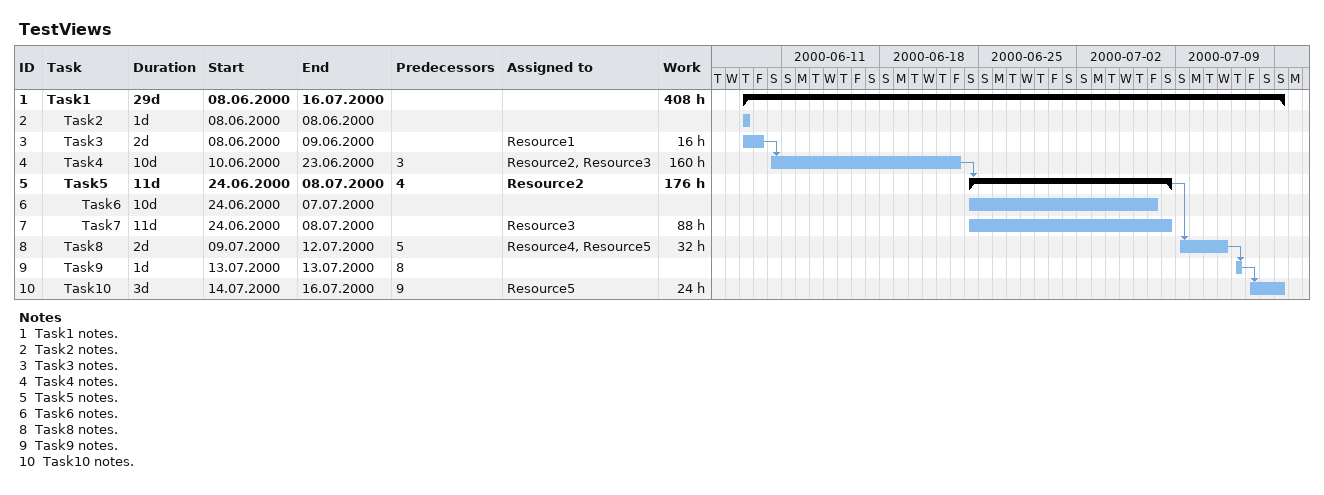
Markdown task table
TestViews

| ID | Level | Task | Duration | Start | Finish | Predecessors | Resources | Work (h) |
|---|---|---|---|---|---|---|---|---|
| 1 | 1 | **Task1** | 29d | 2000-06-08 | 2000-07-16 |  |  | 408 |
| 2 | 2 | Task2 | 1d | 2000-06-08 | 2000-06-08 |  |  |  |
| 3 | 2 | Task3 | 2d | 2000-06-08 | 2000-06-09 |  | Resource1 | 16 |
| 4 | 2 | Task4 | 10d | 2000-06-10 | 2000-06-23 | 3 | Resource2, Resource3 | 160 |
| 5 | 2 | **Task5** | 11d | 2000-06-24 | 2000-07-08 | 4 | Resource2 | 176 |
| 6 | 3 | Task6 | 10d | 2000-06-24 | 2000-07-07 |  |  |  |
| 7 | 3 | Task7 | 11d | 2000-06-24 | 2000-07-08 |  | Resource3 | 88 |
| 8 | 2 | Task8 | 2d | 2000-07-09 | 2000-07-12 | 5 | Resource4, Resource5 | 32 |
| 9 | 2 | Task9 | 1d | 2000-07-13 | 2000-07-13 | 8 |  |  |
| 10 | 2 | Task10 | 3d | 2000-07-14 | 2000-07-16 | 9 | Resource5 | 24 |

Notes
- 1: Task1 notes.
- 2: Task2 notes.
- 3: Task3 notes.
- 4: Task4 notes.
- 5: Task5 notes.
- 6: Task6 notes.
- 8: Task8 notes.
- 9: Task9 notes.
- 10: Task10 notes.
